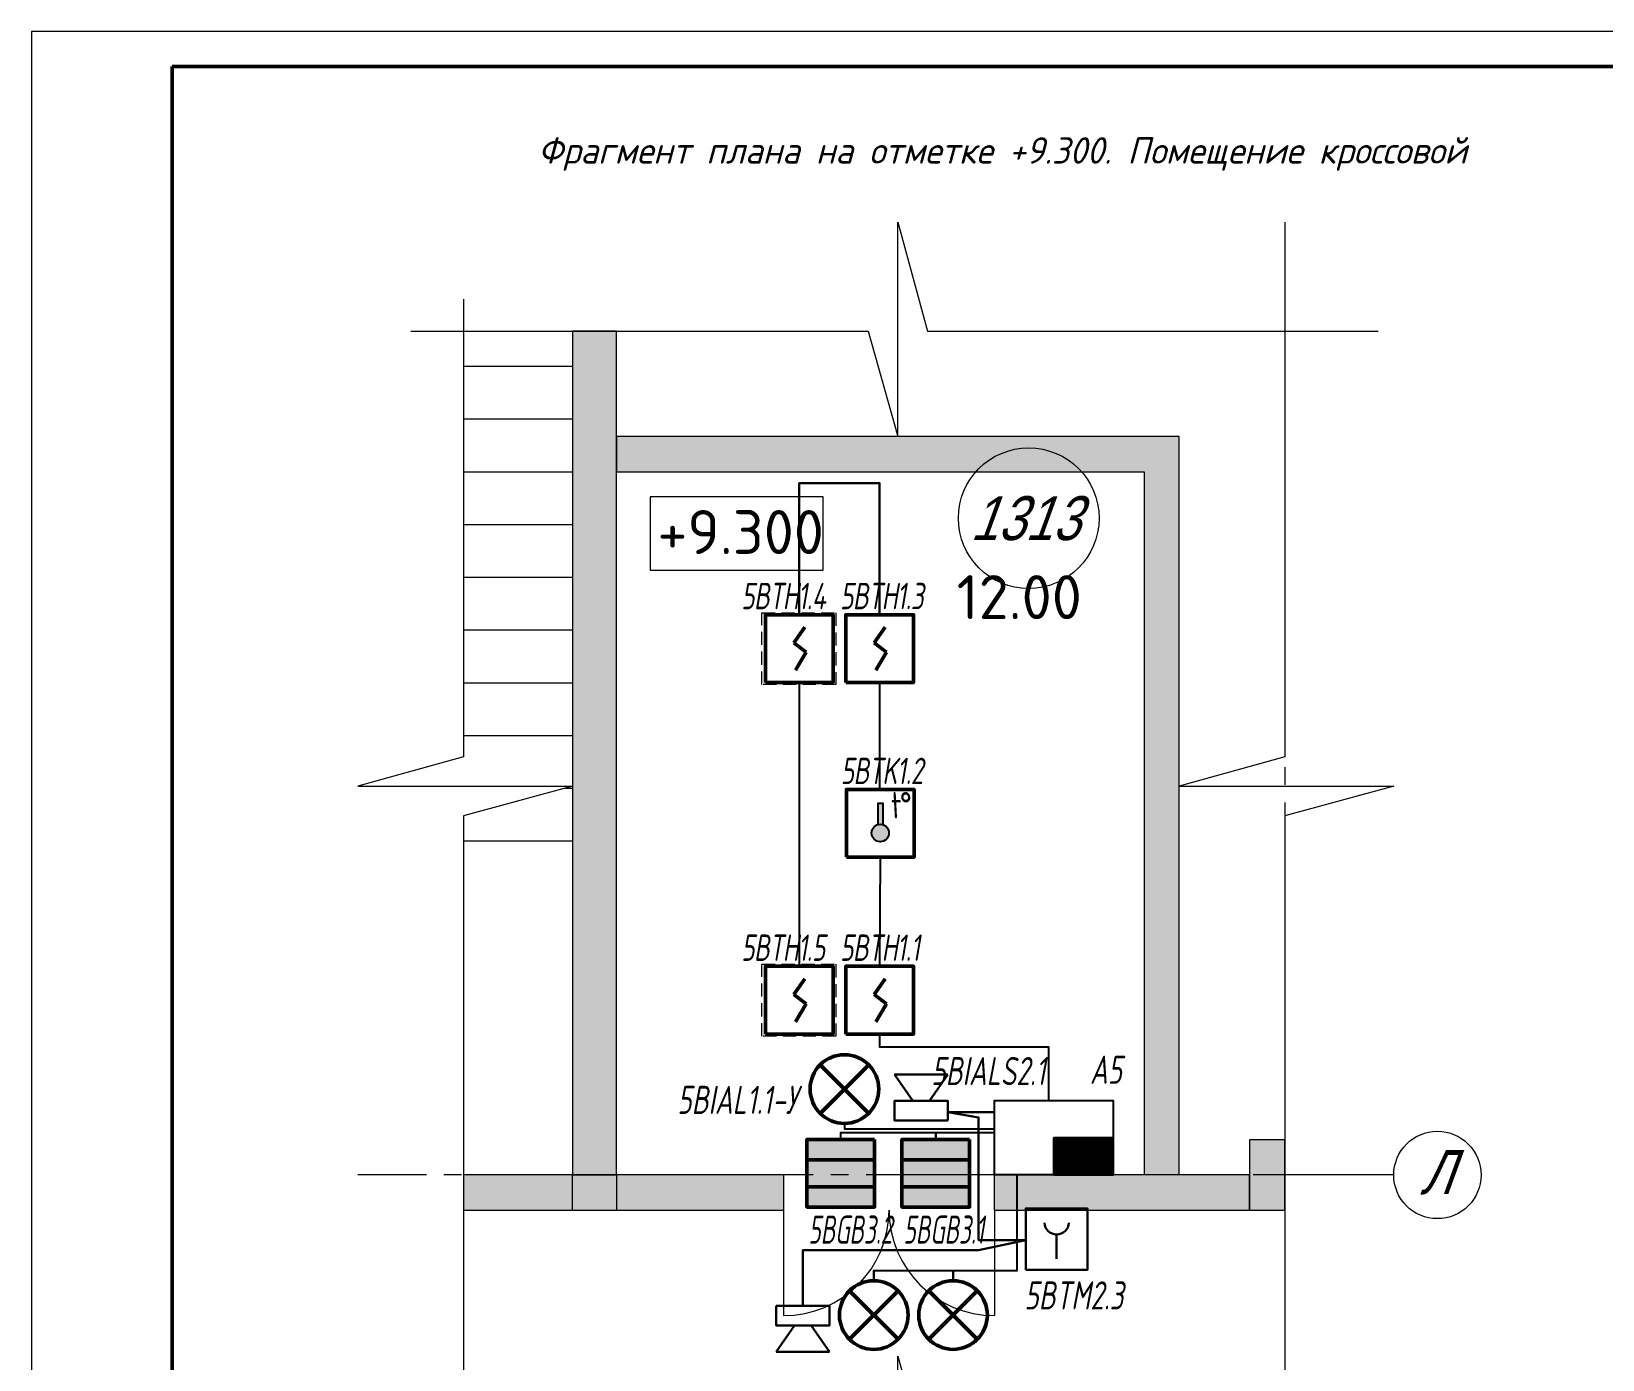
# Model space of a CAD drawing. Header units: millimetres. Extents: x 30169 to 203393, y 1026 to 13462.
# Drawn here: x 74411 to 83344, y 5352 to 12906 of the extents above; entities that cross this region are included whole.
import ezdxf

# ---------------------------------------------------------------- set-up
doc = ezdxf.new("R2010")
doc.units = ezdxf.units.MM
for name, pattern in [('1TS06', [15.375, 6, -0.15, 0.075, -0.15, 9]), ('DASHED', [7, 5, -2, 0]), ('LTYPE_5', [1100, 800, -100, 100, -100]), ('штриховая', [0.75, 0.5, -0.25])]:
    doc.linetypes.add(name, pattern=pattern)
for name, color, linetype, lineweight in [('.', 7, 'Continuous', 50), ('Оси', 30, 'LTYPE_5', 9), ('ПС', 1, 'Continuous', 50), ('размер КЛАДОЧНЫЙ2', 204, 'Continuous', 5)]:
    doc.layers.add(name, color=color, linetype=linetype, lineweight=lineweight)
doc.layers.add('АГПТ', color=7, linetype='Continuous')
for name, color, linetype, lineweight, true_color in [('Лестница', 18, 'Continuous', 25, 0x000000), ('Общий01', 18, 'Continuous', 13, 0x000000), ('Стена', 18, 'Continuous', 50, 0x000000), ('Текст_1_10', 18, 'Continuous', 25, 0x000000)]:
    doc.layers.add(name, color=color, linetype=linetype, lineweight=lineweight, true_color=true_color)
doc.styles.add('ARIALUNICODEMS', font='ARIALUNI.ttf')
doc.styles.add('GOST-2.304_Type-B_italic', font='GOST_Common Italic.ttf')
doc.styles.add('ISOCPEUR', font='isocpeur.ttf')
doc.styles.add('Архитектурный', font='isocpeui.ttf')

# ---------------------------------------------------------------- blocks, each defined once
blk = doc.blocks.new('*U298')
at = {"lineweight": 0}
blk.add_lwpolyline([(-415, -5), (5, -5), (5, 292), (-415, 292)], close=True, dxfattribs=at)
at = {"color": 0, "linetype": 'Continuous', "lineweight": 50}
blk.add_lwpolyline([(-395, 287), (0, 287), (0, 0), (-395, 0)], close=True, dxfattribs=at)
blk = doc.blocks.new('кросс3эт')
at = {"layer": 'АГПТ', "lineweight": 15}
h = blk.add_hatch(color=252, dxfattribs=at)
h.dxf.hatch_style = 1
h.paths.add_polyline_path([(-522311.3, 520152.7), (-522561.3, 520152.7), (-522561.3, 515352.7), (-522311.3, 515352.7)])
h.paths.add_polyline_path([(-522311.3, 515352.7), (-522311.3, 515352.7), (-522561.3, 515352.7), (-522561.3, 515152.7), (-522311.3, 515152.7)])
h = blk.add_hatch(color=252, dxfattribs=at)
h.dxf.hatch_style = 1
h.paths.add_polyline_path([(-518711.3, 515152.7), (-518511.3, 515152.7), (-518511.3, 515352.7), (-518711.3, 515352.7)])
h.paths.add_polyline_path([(-518511.3, 515352.7), (-518511.3, 515552.7), (-518711.3, 515552.7), (-518711.3, 515352.7)])
h = blk.add_hatch(color=252, dxfattribs=at)
h.dxf.hatch_style = 1
h.paths.add_polyline_path([(-523180.6, 515352.7), (-523180.6, 515152.7), (-522561.3, 515152.7), (-522561.3, 515352.7)])
at = {"layer": 'Стена', "linetype": 'Continuous', "lineweight": 15}
for points in [[(-519111.3, 519552.7), (-522311.3, 519552.7), (-522311.3, 519352.7), (-519111.3, 519352.7)], [(-519111.3, 515352.7), (-519111.3, 519352.7), (-519311.3, 519352.7), (-519311.3, 515352.7)]]:
    blk.add_hatch(color=252, dxfattribs=at).paths.add_polyline_path(points)
h = blk.add_hatch(color=252, dxfattribs=at)
h.paths.add_polyline_path([(-522311.3, 515352.7), (-522311.3, 515152.7), (-521361.3, 515152.7), (-521361.3, 515352.7)])
h.paths.add_polyline_path([(-518711.3, 515352.7), (-520161.3, 515352.7), (-520161.3, 515152.7), (-518711.3, 515152.7)])
at = {"layer": 'АГПТ', "color": 252, "lineweight": 15}
for points in [[(-523480.6, 520152.7), (-520879.2, 520152.7), (-520711.3, 519552.7), (-520711.3, 520772), (-520543.3, 520152.7), (-517981.1, 520152.7)], [(-523180.6, 520333.2), (-523180.6, 517731.8), (-523780.6, 517563.9), (-522561.3, 517563.9), (-523180.6, 517396), (-523180.6, 513622.8)], [(-518511.3, 520333.2), (-518511.3, 517731.8), (-519111.3, 517563.9), (-517891.9, 517563.9), (-518511.3, 517396), (-518511.3, 513622.8)], [(-523480.6, 513702.7), (-520879.2, 513702.7), (-520711.3, 513102.7), (-520711.3, 514322), (-520543.3, 513702.7), (-517981.1, 513702.7)]]:
    blk.add_lwpolyline(points, dxfattribs=at)
for points in [[(-522311.3, 520152.7), (-522561.3, 520152.7), (-522561.3, 515352.7), (-522311.3, 515352.7)], [(-518511.3, 515552.7), (-518711.3, 515552.7), (-518711.3, 515152.7), (-518511.3, 515152.7)], [(-522561.3, 515352.7), (-523180.6, 515352.7), (-523180.6, 515152.7), (-522561.3, 515152.7)]]:
    blk.add_lwpolyline(points, close=True, dxfattribs=at)
at = {"layer": 'Лестница', "color": 252, "linetype": 'Continuous', "lineweight": 15}
for p, q in [((-523180.6, 519952.7), (-522561.3, 519952.7)), ((-523180.6, 519652.7), (-522561.3, 519652.7)), ((-523180.6, 519352.7), (-522561.3, 519352.7)), ((-523180.6, 519052.7), (-522561.3, 519052.7)), ((-523180.6, 518752.7), (-522561.3, 518752.7)), ((-523180.6, 518452.7), (-522561.3, 518452.7)), ((-523180.6, 518152.7), (-522561.3, 518152.7)), ((-523180.6, 517852.7), (-522561.3, 517852.7)), ((-522602.6, 517552.7), (-522561.3, 517552.7)), ((-523180.6, 517252.7), (-522561.3, 517252.7))]:
    blk.add_line(p, q, dxfattribs=at)
at = {"layer": 'Общий01', "color": 252, "linetype": 'LTYPE_5', "lineweight": 15}
blk.add_line((-517891.9, 515352.7), (-523780.6, 515352.7), dxfattribs=at)
at = {"layer": 'Общий01', "color": 252, "linetype": 'Continuous', "lineweight": 15}
for centre, radius in [((-517643.6, 515352.7), 248.3), ((-518511.3, 512862.7), 239.9)]:
    blk.add_circle(centre, radius, dxfattribs=at)
at = {"layer": 'Оси', "color": 252, "linetype": 'Continuous', "lineweight": 15}
for p, q in [((-521136.3, 519209.5), (-522119.6, 519209.5)), ((-522119.6, 519209.5), (-522119.6, 518792.8)), ((-521136.3, 518792.8), (-521136.3, 519209.5)), ((-522119.6, 518792.8), (-521136.3, 518792.8))]:
    blk.add_line(p, q, dxfattribs=at)
at = {"layer": 'Стена', "color": 252, "linetype": 'Continuous', "lineweight": 15}
for p, q in [((-519111.3, 519552.7), (-522311.3, 519552.7)), ((-522311.3, 519552.7), (-522311.3, 519352.7)), ((-519111.3, 519352.7), (-519111.3, 519552.7)), ((-522311.3, 519352.7), (-519311.3, 519352.7)), ((-519311.3, 519352.7), (-519311.3, 515352.7)), ((-519111.3, 515352.7), (-519111.3, 519352.7)), ((-518511.3, 515552.7), (-518711.3, 515552.7)), ((-518711.3, 515552.7), (-518711.3, 515152.7)), ((-522561.3, 515152.7), (-522561.3, 515352.7)), ((-522311.3, 515352.7), (-522311.3, 515152.7)), ((-521361.3, 515352.7), (-522311.3, 515352.7)), ((-521361.3, 515352.7), (-521361.3, 515152.7)), ((-520161.3, 515152.7), (-520161.3, 515352.7)), ((-519311.3, 515352.7), (-520161.3, 515352.7)), ((-518711.3, 515352.7), (-519111.3, 515352.7)), ((-518711.3, 515152.7), (-518711.3, 515352.7)), ((-523180.6, 515152.7), (-522561.3, 515152.7)), ((-522561.3, 515152.7), (-522311.3, 515152.7)), ((-522311.3, 515152.7), (-521361.3, 515152.7)), ((-521361.3, 515152.7), (-521361.3, 514552.7)), ((-520161.3, 515152.7), (-520161.3, 514552.7)), ((-520161.3, 515152.7), (-518711.3, 515152.7)), ((-518711.3, 515152.7), (-518511.3, 515152.7))]:
    blk.add_line(p, q, dxfattribs=at)
for centre, start, end in [((-521361.3, 515152.7), 270, 0), ((-520161.3, 515152.7), 180, 270)]:
    blk.add_arc(centre, 600, start, end, dxfattribs=at)
at = {"layer": 'Текст_1_10', "color": 252, "linetype": 'Continuous', "lineweight": 15}
blk.add_circle((-519967.1, 519088.4), 400, dxfattribs=at)
at = {"layer": 'Общий01', "color": 252, "linetype": 'Continuous', "lineweight": 15, "style": 'ARIALUNICODEMS', "oblique": 20, "width": 0.8}
for s, p in [('Л', (-517742.1, 515244)), ('2', (-518589, 512754))]:
    blk.add_text(s, height=250, rotation=360, dxfattribs=at).set_placement(p)
at = {"layer": 'Оси', "color": 252, "linetype": 'Continuous', "lineweight": 15, "style": 'ISOCPEUR'}
for s, p in [('+9.300', (-522078, 518884.5)), ('12.00', (-520377.1, 518514.4))]:
    blk.add_text(s, height=250, rotation=360, dxfattribs=at).set_placement(p)
at = {"layer": 'Текст_1_10', "color": 252, "linetype": 'Continuous', "lineweight": 15, "style": 'ARIALUNICODEMS', "oblique": 20, "width": 0.8}
blk.add_text('1313', height=250, rotation=360, dxfattribs=at).set_placement((-520300.4, 518963.4))
blk = doc.blocks.new('BTH')
at = {"layer": 'ПС', "color": 1}
for p, q in [((-276774, 250884), (-276856, 250767)), ((-276856, 250767), (-276765, 250699)), ((-276764, 250699), (-276844, 250567))]:
    blk.add_line(p, q, dxfattribs=at)
blk.add_lwpolyline([(-277065, 250476), (-276565, 250476), (-276565, 250976), (-277065, 250976)], close=True, dxfattribs=at)
blk = doc.blocks.new('BTK')
at = {"layer": '.'}
h = blk.add_hatch(color=1, dxfattribs=at)
h.dxf.hatch_style = 1
h.paths.add_polyline_path([(-660863.2, 516879.9, 1), (-660962.3, 516879.9, 1)])
h.paths.add_polyline_path([(-660925.5, 516927.8, -0.141606), (-660897.9, 516927.2), (-660897.9, 517049.6), (-660925.5, 517049.6)])
at = {"layer": 'АГПТ', "color": 1}
blk.add_lwpolyline([(-660925.5, 516927.8), (-660925.5, 517049.6), (-660897.9, 517049.6), (-660897.9, 516927.2)], dxfattribs=at)
blk.add_circle((-660912.8, 516879.9), 49.6, dxfattribs=at)
at = {"layer": 'ПС', "color": 1}
blk.add_lwpolyline([(-661105.3, 516742.2), (-660720.3, 516742.2), (-660720.3, 517127.2), (-661105.3, 517127.2)], close=True, dxfattribs=at)
at = {"layer": 'АГПТ', "color": 1, "linetype": 'DASHED', "insert": (-660847.5, 517113), "char_height": 150, "attachment_point": 1, "style": 'Архитектурный'}
blk.add_mtext_dynamic_manual_height_columns('{\\Q-15;\\W0.8;\\T0.75;t%%D}', width=2688.671, gutter_width=1, heights=[0], dxfattribs=at)
blk = doc.blocks.new('BTH-пол')
at = {"layer": 'АГПТ', "color": 1, "linetype": 'штриховая', "lineweight": 15, "ltscale": 150}
blk.add_lwpolyline([(-661811.5, 517228.6), (-661391.2, 517228.6), (-661391.2, 516819.8), (-661811.5, 516819.8)], close=True, dxfattribs=at)
at = {"layer": 'АГПТ', "color": 1, "linetype": 'Continuous', "lineweight": 15, "xscale": 0.7700000000000001, "yscale": 0.7700000000000001, "zscale": 0.7700000000000001}
blk.add_blockref('BTH', (-448450.9, 323965.7), dxfattribs=at)
blk = doc.blocks.new('Геркон')
at = {"ltscale": 50}
h = blk.add_hatch(color=5, dxfattribs=at)
h.paths.add_polyline_path([(184164, -2159), (184164, -2309), (184664, -2309), (184664, -2159)])
h.paths.add_polyline_path([(184664, -2659), (184664, -2509), (184164, -2509), (184164, -2659)])
at = {"linetype": '1TS06', "true_color": 0xffffff}
blk.add_hatch(color=7, dxfattribs=at).paths.add_polyline_path([(184164, -2309), (184164, -2509), (184664, -2509), (184664, -2309)])
at = {"layer": 'ПС', "color": 5}
for p, q in [((184164, -2309), (184664, -2309)), ((184164, -2509), (184664, -2509))]:
    blk.add_line(p, q, dxfattribs=at)
blk.add_lwpolyline([(184164, -2659), (184664, -2659), (184664, -2159), (184164, -2159)], close=True, dxfattribs=at)
blk = doc.blocks.new('ЭДУ')
at = {"color": 5, "lineweight": 30}
blk.add_line((-820922.1, 54639.8), (-820922.1, 54738.1), dxfattribs=at)
blk.add_lwpolyline([(-821047.1, 54594.2), (-820797.1, 54594.2), (-820797.1, 54844.2), (-821047.1, 54844.2)], close=True, dxfattribs=at)
blk.add_arc((-820922.1, 54787.6), 49.5, 182.44417, 357.55583, dxfattribs=at)
blk = doc.blocks.new('BIAL')
at = {"layer": 'ПС', "color": 3}
for p, q in [((252503, 344100), (253015, 343588)), ((252503, 343588), (253015, 344100))]:
    blk.add_line(p, q, dxfattribs=at)
blk.add_circle((252759, 343844), 362, dxfattribs=at)
blk = doc.blocks.new('BIAS')
at = {"layer": 'размер КЛАДОЧНЫЙ2', "color": 4, "linetype": 'Continuous', "lineweight": 30}
for p, q in [((-819752.1, 54162.2), (-819654.8, 54229.1)), ((-819654.8, 54229.1), (-819654.8, 54033)), ((-819752.1, 54099.9), (-819654.8, 54033))]:
    blk.add_line(p, q, dxfattribs=at)
blk.add_lwpolyline([(-819825.3, 54033), (-819752.1, 54033), (-819752.1, 54229.1), (-819825.3, 54229.1)], close=True, dxfattribs=at)

msp = doc.modelspace()

# ---------------------------------------------------------------- hatches: boundary and pattern name
at = {"layer": '.', "lineweight": 30}
h = msp.add_hatch(dxfattribs=at)
h.set_pattern_fill('ANGLE', color=1, angle=90)
h.set_pattern_definition([(90, (599000.233, 670492.56), (-6.985, 4e-16), [5.08, -1.905]), (180, (599000.233, 670492.56), (-9e-16, -6.985), [5.08, -1.905])])
h.paths.add_polyline_path([(80561.6, 6402.2), (80561.6, 6614), (80224.3, 6614), (80224.3, 6402.2)])

# ---------------------------------------------------------------- linework, layer by layer
at = {"layer": 'АГПТ', "color": 1, "lineweight": 30}
for points in [[(78776.6, 9589.3), (78776.6, 10337.4), (79233.4, 10337.4), (79233.4, 9589.3)], [(79887.1, 6758.7), (79620.6, 6758.7), (79796.3, 6730), (79796.3, 6032), (80064.7, 6032), (79796.3, 5975.5), (78797.2, 5975.5), (78797.2, 5658.5)]]:
    msp.add_lwpolyline(points, dxfattribs=at)
at = {"layer": 'АГПТ', "color": 1}
for points in [[(78776.6, 9204.3), (78776.6, 7589.3)], [(79233.4, 9204.3), (79233.4, 8594.7)], [(79237.1, 8209.7), (79233.4, 7589.3)], [(79233.4, 7204.3), (79233.4, 7131.3), (80194.6, 7131.3), (80194.6, 6825.9)], [(79012.7, 6604.8), (79012.7, 6642.9), (79553.2, 6642.9), (79553.2, 6604.8), (79553.2, 6642.9), (79887.1, 6642.9)]]:
    msp.add_lwpolyline(points, dxfattribs=at)
msp.add_lwpolyline([(80561.6, 6402.2), (79887.1, 6402.2), (79887.1, 6825.9), (80561.6, 6825.9)], close=True, dxfattribs=at)
at = {"layer": 'АГПТ', "color": 116, "true_color": 0x136734}
for points in [[(79033.6, 6695.8), (79033.6, 6663.9), (79469.6, 6663.9), (79469.6, 6663.9), (79469.6, 6663.9), (79887.1, 6663.9)], [(79200.2, 5858.6), (79200.2, 5858.6), (79200.2, 5858.6), (79200.2, 5800.5), (79200.2, 5858.6), (79650.8, 5858.6), (79650.8, 5800.6), (79650.8, 5858.6), (80015.3, 5858.6), (80015.3, 6402.2)]]:
    msp.add_lwpolyline(points, dxfattribs=at)
at = {"layer": 'АГПТ', "color": 1, "lineweight": 30}
msp.add_lwpolyline([(80224.3, 6402.2), (80224.3, 6614), (80561.6, 6614), (80561.6, 6402.2)], close=True, dxfattribs=at)
at = {"layer": 'Общий01', "color": 252, "linetype": 'LTYPE_5', "lineweight": 15}
msp.add_line((81537.1, 11821.5), (81537.1, 4152.2), dxfattribs=at)

# ---------------------------------------------------------------- block references
at = {"xscale": 40, "yscale": 40, "zscale": 40}
msp.add_blockref('*U298', (91011, 1226.4), dxfattribs=at)
at = {"layer": 'АГПТ'}
for name, p in [('кросс3эт', (600048.3, -508950.5)), ('BTH-пол', (740375.3, -507628.2)), ('BTK', (740149.8, -508532.5)), ('BTH-пол', (740375.3, -509628.2))]:
    msp.add_blockref(name, p, dxfattribs=at)
at = {"layer": 'АГПТ', "color": 1, "linetype": 'Continuous', "xscale": 0.7700000000000001, "yscale": 0.7700000000000001, "zscale": 0.7700000000000001}
for p in [(292381.2, -183662.5), (292381.2, -185662.5)]:
    msp.add_blockref('BTH', p, dxfattribs=at)
at = {"layer": 'АГПТ', "color": 5, "xscale": 0.5389999999999999, "yscale": 0.5389999999999999, "zscale": 0.5389999999999999}
for p, rotation in [((215270.6, 192222.7), 180), ((-56996.8, -179755.8), 0.012352284869584), ((-56546.2, -179755.7), 0.012352284869584)]:
    msp.add_blockref('BIAL', p, dxfattribs=dict(at, rotation=rotation))
at = {"layer": 'АГПТ', "xscale": 1.54, "yscale": 1.54, "zscale": 1.54}
for p, rotation in [((162831.4, 1269242.7), 89.99999999999996), ((-4564.6, -1256872.4), 269.9999999999999)]:
    msp.add_blockref('BIAS', p, dxfattribs=dict(at, rotation=rotation))
at = {"layer": 'АГПТ', "color": 1, "xscale": 0.7700000000000001, "yscale": 0.7700000000000001, "zscale": 0.7700000000000001, "rotation": 180}
for p in [(221011.2, 4557.2), (221551.6, 4557.2)]:
    msp.add_blockref('Геркон', p, dxfattribs=at)
at = {"layer": 'АГПТ', "xscale": 1.401399999999999, "yscale": 1.401399999999999, "zscale": 1.401399999999999}
msp.add_blockref('ЭДУ', (1230680.1, -70646.3), dxfattribs=at)

# ---------------------------------------------------------------- texts
at = {"layer": 'АГПТ', "insert": (77290.7, 12304.4), "char_height": 150, "attachment_point": 1, "style": 'GOST-2.304_Type-B_italic'}
msp.add_mtext_dynamic_manual_height_columns('Фрагмент плана на отметке +9.300. Помещение кроссовой', width=8419.948, gutter_width=1, heights=[0], dxfattribs=at)
at = {"layer": 'АГПТ', "linetype": 'DASHED', "attachment_point": 1, "style": 'Архитектурный'}
for s, insert, char_height in [('{\\Q-1;\\W0.7;\\T0.95;5BTH1.4}', (78446.6, 9770), 150), ('{\\Q-1;\\W0.7;\\T0.95;5BTH1.3}', (79008.7, 9770), 150), ('{\\Q-1;\\W0.7;\\T0.95;5BTK1.2}', (79012.4, 8775.4), 150), ('{\\Q-1;\\W0.7;\\T0.95;5BTH1.5}', (78446.6, 7770), 150), ('{\\Q-1;\\W0.7;\\T0.95;5BTH1.1}', (79008.7, 7770), 150), ('{\\W0.7;5BIALS2.1}', (79527.6, 7073.3, 0), 160), ('{\\W0.7;А5}', (80429.5, 7080.8, -949.3), 160), ('{\\W0.7;5BIAL1.1-У}', (78083.2, 6909.5, 0), 160), ('{\\W0.6;5BGB3.2}', (78828.7, 6171.5, 0), 160), ('{\\W0.6;5BGB3.1}', (79369.2, 6171.5, 0), 160), ('{\\W0.7;5BTM2.3}', (80056.8, 5797.3), 160)]:
    msp.add_mtext_dynamic_manual_height_columns(s, width=2688.671, gutter_width=1, heights=[0], dxfattribs=dict(at, insert=insert, char_height=char_height))

doc.saveas('drawing.dxf')
